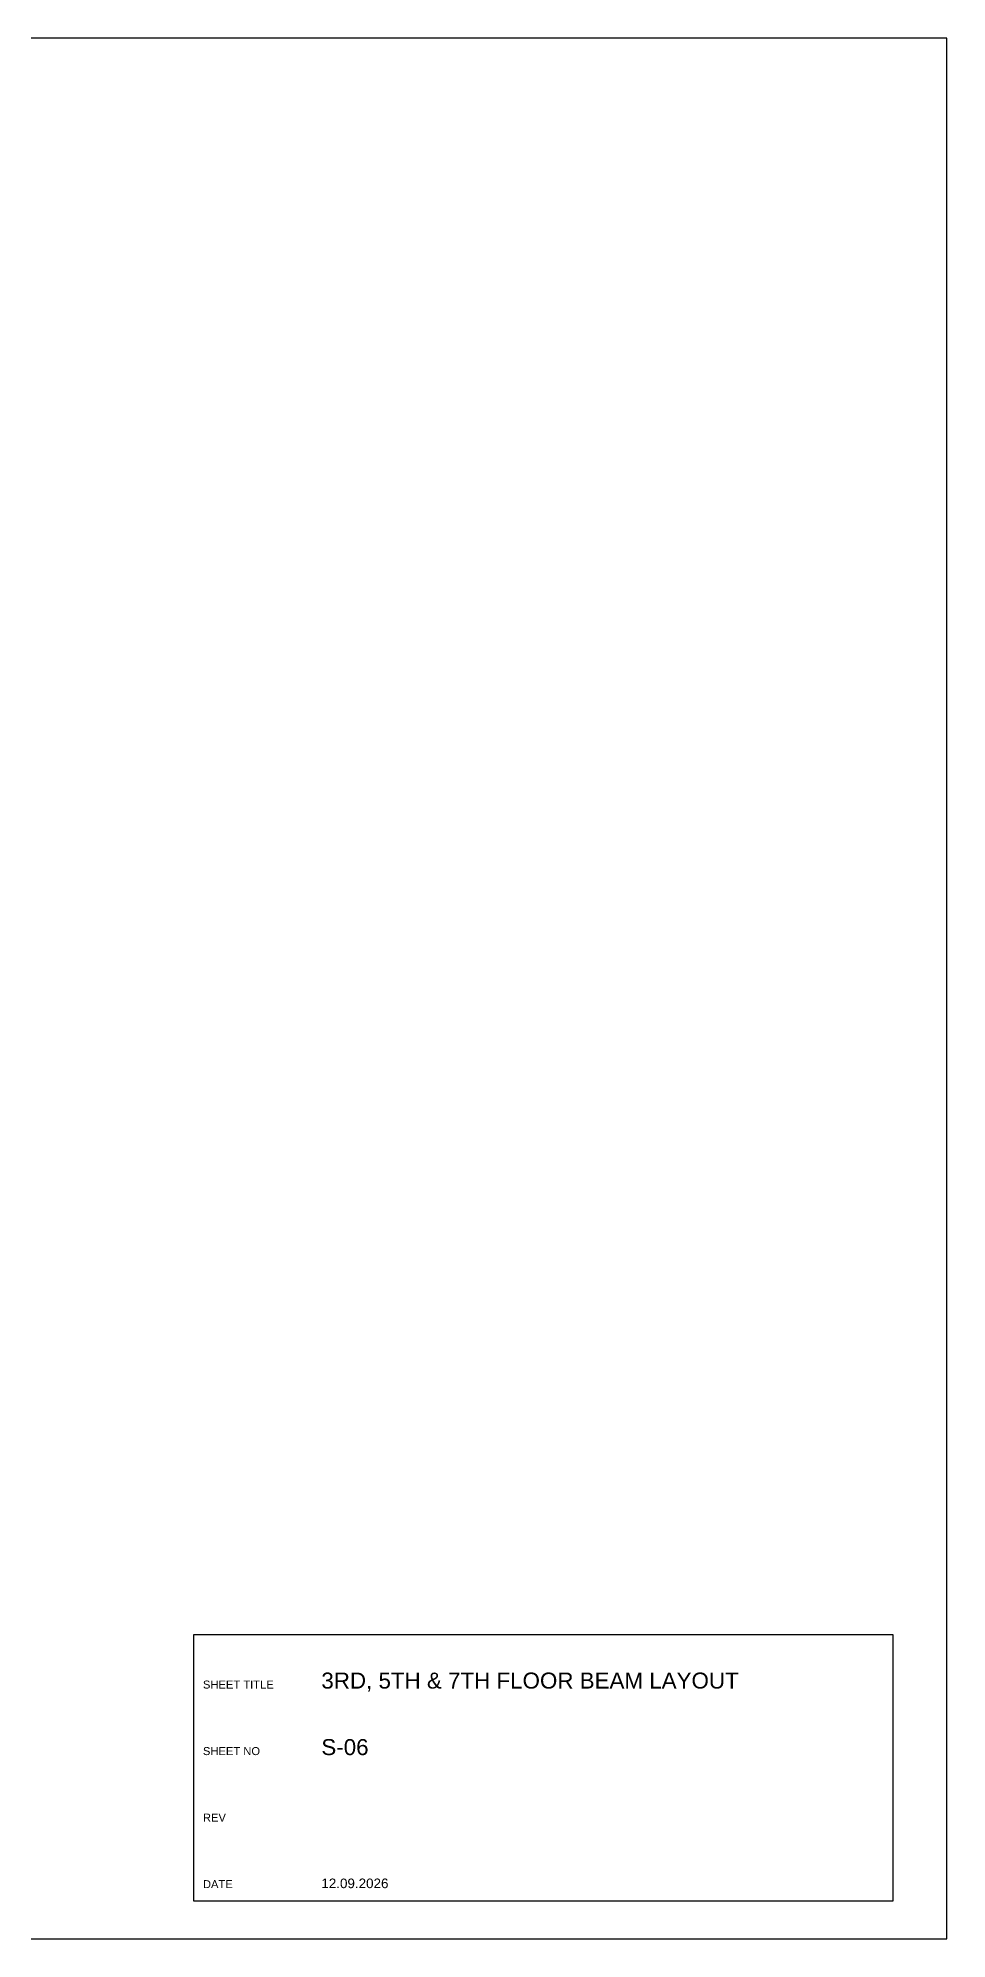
# Model space of a CAD drawing. Header units: millimetres. Extents: x 0 to 12841, y 0 to 594.
# Drawn here: x 5557 to 5841, y 0 to 594 of the extents above; entities that cross this region are included whole.
import ezdxf

# ---------------------------------------------------------------- set-up
doc = ezdxf.new("R2010")
doc.units = ezdxf.units.MM
doc.layers.add('FRAME', color=7, linetype='Continuous')
doc.layers.add('TITLE', color=7, linetype='Continuous')
doc.styles.add('Arial', font='arial.ttf')

msp = doc.modelspace()

# ---------------------------------------------------------------- linework, layer by layer
at = {"layer": 'FRAME'}
msp.add_lwpolyline([(5000, 0), (5841, 0), (5841, 594), (5000, 594)], close=True, dxfattribs=at)
at = {"layer": 'TITLE'}
for p, q in [((5678.41, 95.04), (5605.52, 95.04)), ((5605.52, 95.04), (5605.52, 53.46)), ((5751.29, 95.04), (5678.41, 95.04)), ((5824.18, 95.04), (5751.29, 95.04)), ((5824.18, 53.46), (5824.18, 95.04)), ((5605.52, 53.46), (5605.52, 11.88)), ((5824.18, 11.88), (5824.18, 53.46)), ((5605.52, 11.88), (5678.41, 11.88)), ((5678.41, 11.88), (5751.29, 11.88)), ((5751.29, 11.88), (5824.18, 11.88))]:
    msp.add_line(p, q, dxfattribs=at)

# ---------------------------------------------------------------- texts
at = {"layer": 'TITLE', "style": 'Arial'}
for s, height, p in [('3RD, 5TH & 7TH FLOOR BEAM LAYOUT', 5, (5645.52, 78.25)), ('SHEET TITLE', 2.5, (5608.52, 78.25)), ('SHEET NO', 2.5, (5608.52, 57.46)), ('S-06', 5, (5645.52, 57.46)), ('REV', 2.5, (5608.52, 36.67)), ('DATE', 2.5, (5608.52, 15.88)), ('12.09.2026', 3, (5645.52, 15.88))]:
    msp.add_text(s, height=height, dxfattribs=at).set_placement(p)

doc.saveas('drawing.dxf')
